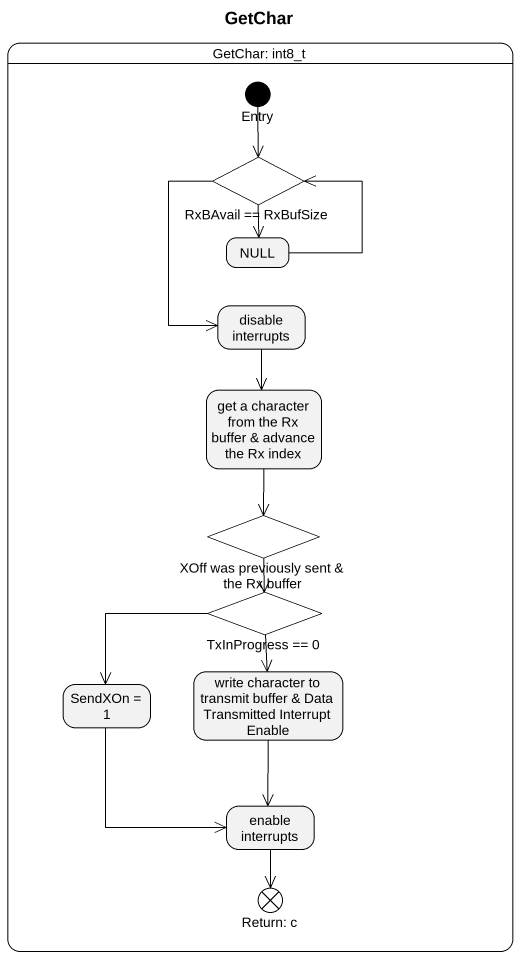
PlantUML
@startuml
title GetChar
hide empty description
state "GetChar: int8_t" as GetChar_int8_t {
  state Entry <<start>>
  state "RxBAvail == RxBufSize" as RxBAvail_RxBufSize <<choice>>
  state NULL
  state "disable interrupts" as disable_interrupts
  state "get a character from the Rx buffer & advance the Rx index" as get_a_character_from_the_Rx
  state "XOff was previously sent & the Rx buffer" as XOff_was_previously_sent <<choice>>
  state "TxInProgress == 0" as TxInProgress_0 <<choice>>
  state "SendXOn = 1" as SendXOn_1
  state "write character to transmit buffer & Data Transmitted Interrupt Enable" as write_character_to_transmit
  state "enable interrupts" as enable_interrupts
  state "Return: c" as Return_c <<end>>
}
Entry --> RxBAvail_RxBufSize
RxBAvail_RxBufSize --> NULL
RxBAvail_RxBufSize --> disable_interrupts
NULL -up-> RxBAvail_RxBufSize
disable_interrupts --> get_a_character_from_the_Rx
get_a_character_from_the_Rx --> XOff_was_previously_sent
XOff_was_previously_sent --> TxInProgress_0
TxInProgress_0 -left-> SendXOn_1
TxInProgress_0 --> write_character_to_transmit
SendXOn_1 --> enable_interrupts
write_character_to_transmit --> enable_interrupts
enable_interrupts --> Return_c
@enduml
